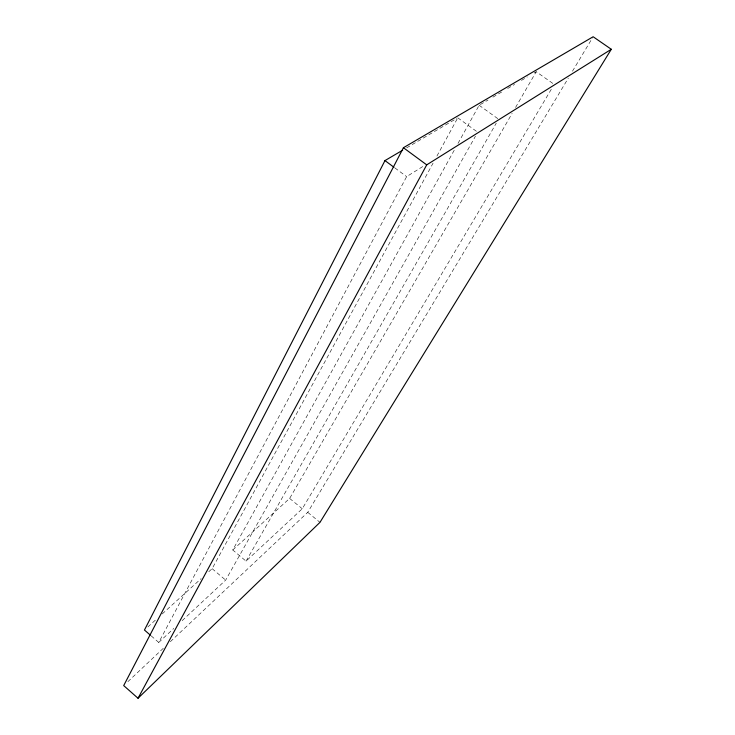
<?xml version="1.0" encoding="UTF-8"?>
<svg xmlns="http://www.w3.org/2000/svg" width="735" height="735" viewBox="0 0 735 735"><rect width="100%" height="100%" fill="white"/><g stroke="black" fill="none" stroke-linecap="round" stroke-linejoin="round"><path stroke-width="0.55" stroke-dasharray="3.67 2.76" d="M151.18 635.867L158.742 642.445L406.63 176.63L424.15 165.678M208.749 571.747L212.139 568.679L433.099 163.106M436.93 156.059L457.216 118.822M551.268 89.321L302.269 508.767L246.05 561.127L232.756 549.982L455.222 148.433M457.997 143.408L479.137 105.261L487.994 100.061M182.17 620.634L225.663 580.117L475.444 136.214M246.05 561.127L496.263 123.158M232.756 549.982L289.645 498.422L512.13 113.401M515.566 107.448L536.21 71.727L553.299 83.753M170.336 641.692L307.735 512.332L568.32 78.103M572.464 71.212L592.548 37.733M127.862 681.676L163.666 647.958M158.742 642.445L173.8 628.425M147.836 626.955L156.298 619.293M162.224 613.927L201.133 578.647M406.62 147.873L456.784 118.399M492.909 97.167L501.766 91.967M507.674 88.494L514.564 84.442M521.455 80.4L527.353 76.927M534.244 72.884L536.21 71.727M479.137 105.261L498.541 119.18M457.767 117.82L476.785 131.556M394.906 167.938L406.63 176.63M307.735 512.332L319.982 522.355M289.645 498.422L302.269 508.767M212.139 568.679L225.663 580.117"/><path stroke-width="1.1" d="M402.679 150.188L384.975 160.588L144.455 630.024L150.335 635.141M403.423 147.726L123.7 685.59L138.024 698.25L319.982 522.355L611.299 49.282L593.145 36.75L403.423 147.726L426.713 164.861L611.299 49.282M138.024 698.25L426.713 164.861M384.975 160.588L393.997 167.277"/></g></svg>
